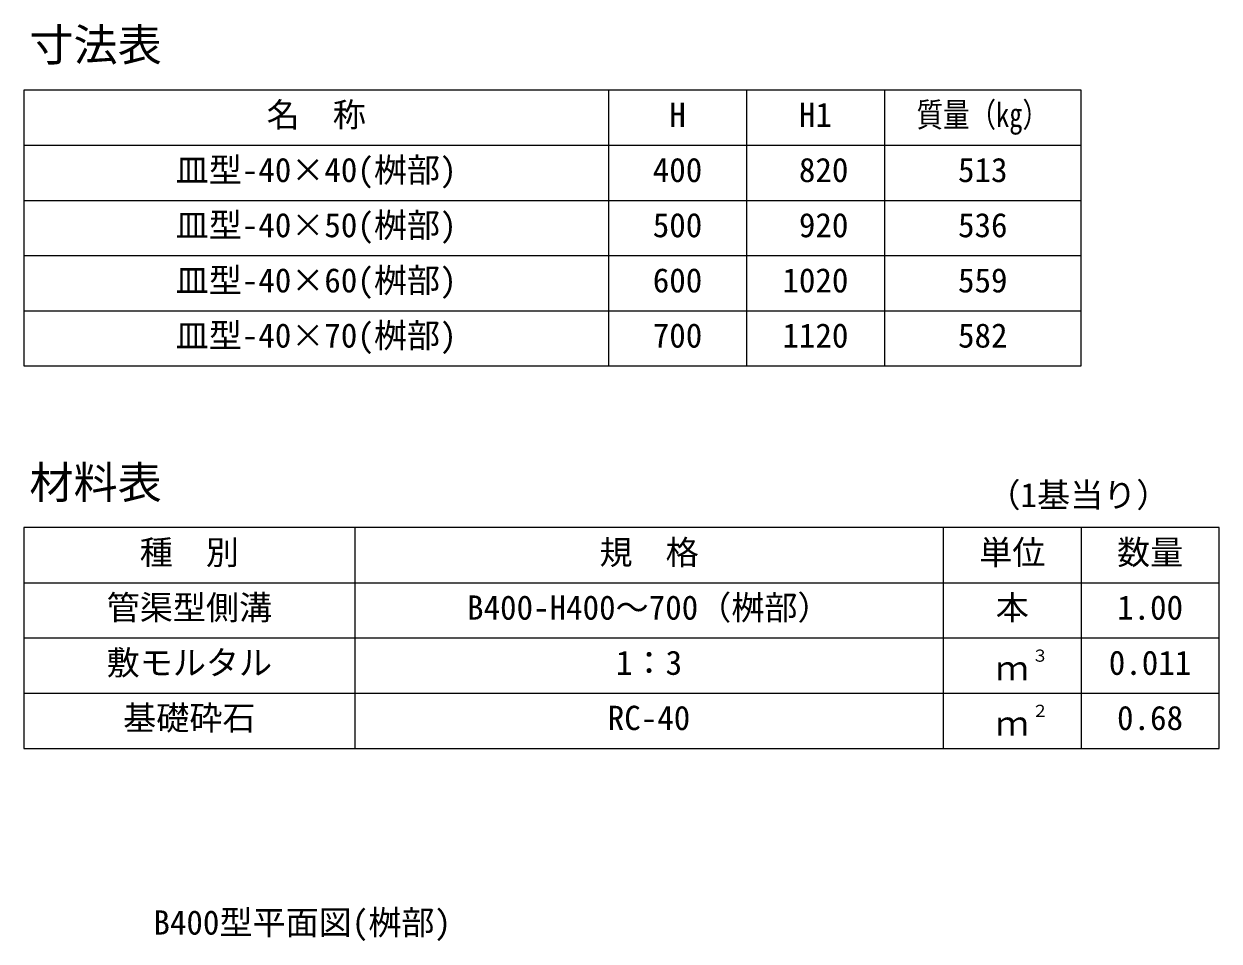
# Model space of a CAD drawing. Units: millimetres, scale not verified. Extents: x -12600 to 12600, y -5940 to 5940.
# Drawn here: x -10612 to -8988, y -4433 to -3186 of the extents above; entities that cross this region are included whole.
import ezdxf
from ezdxf.enums import TextEntityAlignment as Align

# ---------------------------------------------------------------- set-up
doc = ezdxf.new("R2010")
doc.units = ezdxf.units.MM
doc.header["$LTSCALE"] = 40
for name, color, linetype, lineweight in [('0-3_HYO', 3, 'Continuous', 25), ('0-4_HYO2', 4, 'Continuous', 25), ('0-7_TXT', 7, 'Continuous', 25)]:
    doc.layers.add(name, color=color, linetype=linetype, lineweight=lineweight)
doc.styles.add('ＭＳ ゴシック', font='')
doc.styles.get('ＭＳ ゴシック').set_extended_font_data('MS Gothic')

msp = doc.modelspace()

# ---------------------------------------------------------------- linework, layer by layer
at = {"layer": '0-3_HYO'}
for p, q in [((-9817.5, -3275.87), (-9817.5, -3650.87)), ((-9630, -3275.87), (-9630, -3650.87)), ((-9442.5, -3275.87), (-9442.5, -3650.87)), ((-10612.5, -3350.87), (-9175, -3350.87)), ((-10162.5, -3870.65), (-10162.5, -4170.65)), ((-9362.5, -3870.65), (-9362.5, -4170.65)), ((-9175, -3870.65), (-9175, -4170.65)), ((-10612.5, -3945.65), (-8987.5, -3945.65))]:
    msp.add_line(p, q, dxfattribs=at)
for points in [[(-10612.5, -3650.87), (-9175, -3650.87), (-9175, -3275.87), (-10612.5, -3275.87)], [(-10612.5, -4170.65), (-8987.5, -4170.65), (-8987.5, -3870.65), (-10612.5, -3870.65)]]:
    msp.add_lwpolyline(points, close=True, dxfattribs=at)
at = {"layer": '0-4_HYO2'}
for p, q in [((-10612.5, -3425.87), (-9175, -3425.87)), ((-10612.5, -3500.87), (-9175, -3500.87)), ((-10612.5, -3575.87), (-9175, -3575.87)), ((-10612.5, -4020.65), (-8987.5, -4020.65)), ((-10612.5, -4095.65), (-8987.5, -4095.65))]:
    msp.add_line(p, q, dxfattribs=at)

# ---------------------------------------------------------------- texts
at = {"layer": '0-7_TXT', "style": 'ＭＳ ゴシック'}
for s, height, p in [('寸法表', 43.99, (-10605, -3249.62)), ('名\u3000称', 32.99, (-10282.5, -3335.87)), ('H', 32.99, (-9735, -3335.87)), ('H1', 32.99, (-9558.75, -3335.87)), ('皿型-40×40(桝部)', 32.99, (-10406.25, -3410.87)), ('400', 32.99, (-9757.5, -3410.87)), (' 820', 32.99, (-9581.25, -3410.87)), ('513', 32.99, (-9342.5, -3410.87)), ('皿型-40×50(桝部)', 32.99, (-10406.25, -3485.87)), ('500', 32.99, (-9757.5, -3485.87)), (' 920', 32.99, (-9581.25, -3485.87)), ('536', 32.99, (-9342.5, -3485.87)), ('皿型-40×60(桝部)', 32.99, (-10406.25, -3560.87)), ('600', 32.99, (-9757.5, -3560.87)), ('1020', 32.99, (-9581.25, -3560.87)), ('559', 32.99, (-9342.5, -3560.87)), ('皿型-40×70(桝部)', 32.99, (-10406.25, -3635.87)), ('700', 32.99, (-9757.5, -3635.87)), ('1120', 32.99, (-9581.25, -3635.87)), ('582', 32.99, (-9342.5, -3635.87)), ('材料表', 43.99, (-10605, -3844.4)), ('（1基当り）', 32.99, (-9302.5, -3852.65)), ('種\u3000別', 32.99, (-10455, -3930.65)), ('規\u3000格', 32.99, (-9830, -3930.65)), ('単位', 32.99, (-9313.75, -3930.65)), ('数量', 32.99, (-9126.25, -3930.65)), ('管渠型側溝', 32.99, (-10500, -4005.65)), ('B400-H400～700（桝部）', 32.99, (-10010, -4005.65)), ('本', 32.99, (-9291.25, -4005.65)), ('1.00', 32.99, (-9126.25, -4005.65)), ('敷モルタル', 32.99, (-10500, -4080.65)), ('1：3', 32.99, (-9807.5, -4080.65)), ('３', 16.5, (-9242.09, -4057.87)), ('0.011', 32.99, (-9137.5, -4080.65)), ('ｍ', 32.99, (-9291.25, -4088.15)), ('基礎砕石', 32.99, (-10477.5, -4155.65)), ('２', 16.5, (-9242.09, -4132.87)), ('RC-40', 32.99, (-9818.75, -4155.65)), ('0.68', 32.99, (-9126.25, -4155.65)), ('ｍ', 32.99, (-9291.25, -4163.15)), ('B400型平面図(桝部)', 32.99, (-10436.45, -4433.7))]:
    msp.add_text(s, height=height, dxfattribs=at).set_placement(p, align=Align.BOTTOM_LEFT)
at = {"layer": '0-7_TXT', "style": 'ＭＳ ゴシック', "width": 0.8}
msp.add_text('質量（kg）', height=32.99, dxfattribs=at).set_placement((-9398.75, -3335.87), align=Align.BOTTOM_LEFT)

doc.saveas('drawing.dxf')
